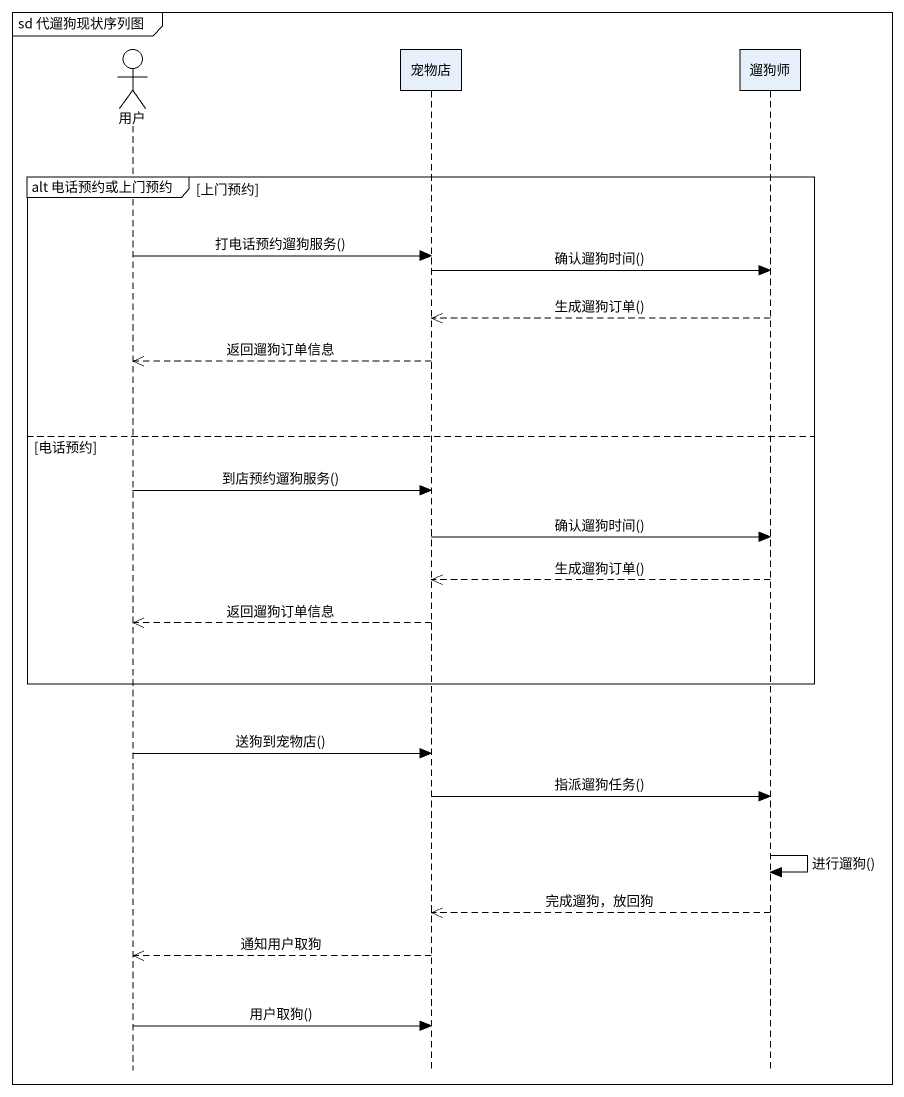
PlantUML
@startuml
mainframe sd 代遛狗现状序列图
hide footbox
actor 用户
participant 宠物店
participant 遛狗师

group alt 电话预约或上门预约 [上门预约]
  用户 -> 宠物店 : 打电话预约遛狗服务()
  宠物店 -> 遛狗师 : 确认遛狗时间()
  遛狗师 -->> 宠物店 : 生成遛狗订单()
  宠物店 -->> 用户 : 返回遛狗订单信息
else 电话预约
  用户 -> 宠物店 : 到店预约遛狗服务()
  宠物店 -> 遛狗师 : 确认遛狗时间()
  遛狗师 -->> 宠物店 : 生成遛狗订单()
  宠物店 -->> 用户 : 返回遛狗订单信息
end
用户 -> 宠物店 : 送狗到宠物店()
宠物店 -> 遛狗师 : 指派遛狗任务()
遛狗师 -> 遛狗师 : 进行遛狗()
遛狗师 -->> 宠物店 : 完成遛狗，放回狗
宠物店 -->> 用户 : 通知用户取狗
用户 -> 宠物店 : 用户取狗()
@enduml
